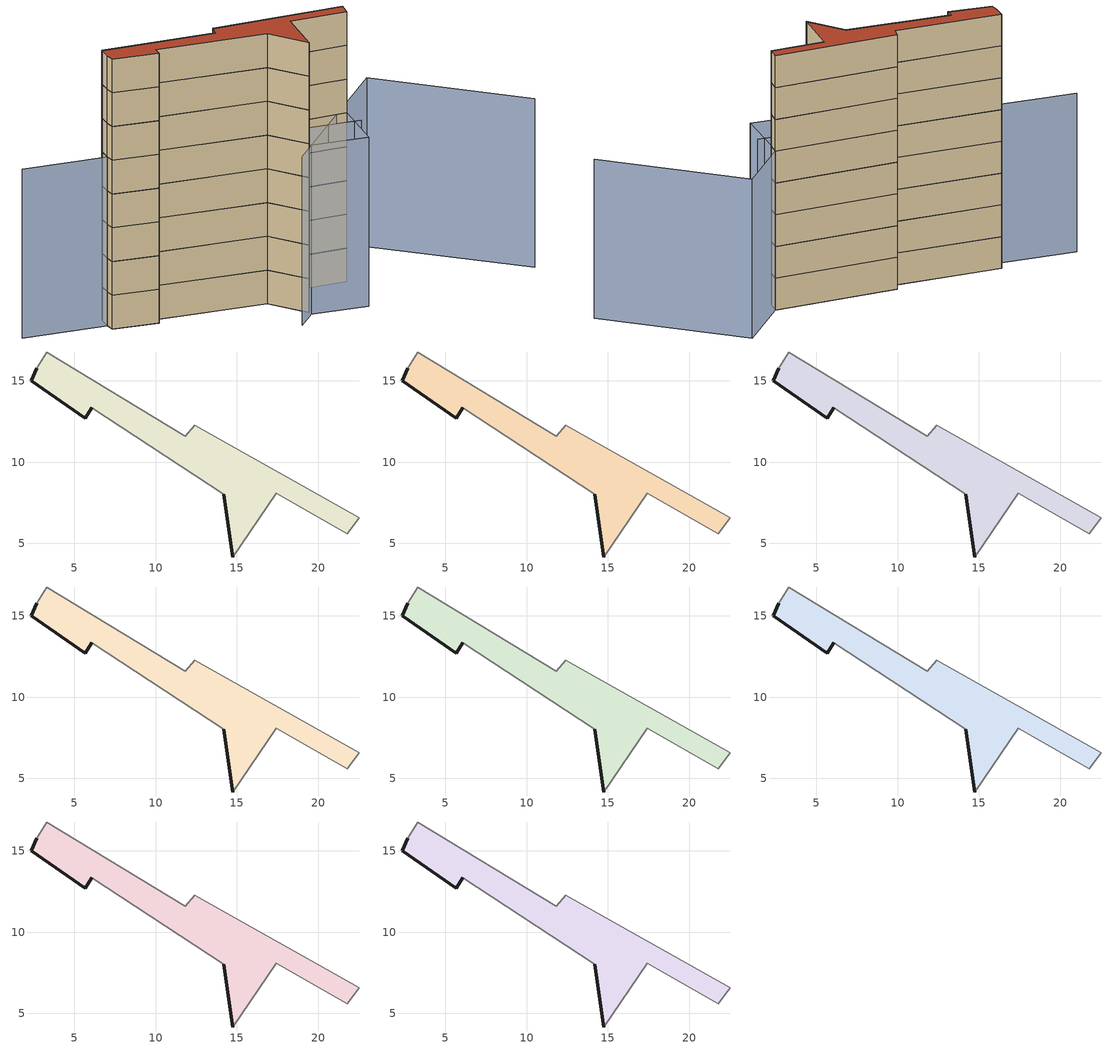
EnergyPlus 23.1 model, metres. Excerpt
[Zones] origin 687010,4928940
cfd7e46977343eb5_F0_whole
 floor ground (EU_floor_Construction): 21.8,5.59 22.55,6.59 12.43,12.28 11.81,11.59 3.3,16.78 2.68,15.78 2.34,15.02 5.67,12.7 6.07,13.35 14.19,8.02 14.77,4.16 17.42,8.09 z0
 wall outside (EU_wall_Construction): 14.77,4.16 14.19,8.02 / 6.07,13.35 5.67,12.7 2.34,15.02 2.68,15.78 z0:3
 wall adiabatic (EU_wall_Construction): 2.68,15.78 3.3,16.78 11.81,11.59 12.43,12.28 22.55,6.59 21.8,5.59 17.42,8.09 14.77,4.16 / 14.19,8.02 6.07,13.35 z0:3
cfd7e46977343eb5_F1_whole
 floor to cfd7e46977343eb5_F0_whole (EU_floor_Construction): 21.8,5.59 22.55,6.59 12.43,12.28 11.81,11.59 3.3,16.78 2.68,15.78 2.34,15.02 5.67,12.7 6.07,13.35 14.19,8.02 14.76,4.16 17.42,8.09 z3
 wall outside (EU_wall_Construction): 14.77,4.16 14.19,8.02 / 6.07,13.35 5.67,12.7 2.34,15.02 2.68,15.78 z3:6
 wall adiabatic (EU_wall_Construction): 2.68,15.78 3.3,16.78 11.81,11.59 12.43,12.28 22.55,6.59 21.8,5.59 17.42,8.09 14.77,4.16 / 14.19,8.02 6.07,13.35 z3:6
cfd7e46977343eb5_F2_whole
 floor to cfd7e46977343eb5_F1_whole (EU_floor_Construction): 21.8,5.59 22.55,6.59 12.43,12.28 11.81,11.59 3.3,16.78 2.68,15.78 2.34,15.02 5.67,12.7 6.07,13.35 14.19,8.02 14.76,4.16 17.42,8.09 z6
 wall outside (EU_wall_Construction): 14.77,4.16 14.19,8.02 / 6.07,13.35 5.67,12.7 2.34,15.02 2.68,15.78 z6:9
 wall adiabatic (EU_wall_Construction): 2.68,15.78 3.3,16.78 11.81,11.59 12.43,12.28 22.55,6.59 21.8,5.59 17.42,8.09 14.77,4.16 / 14.19,8.02 6.07,13.35 z6:9
cfd7e46977343eb5_F3_whole
 floor to cfd7e46977343eb5_F2_whole (EU_floor_Construction): 21.8,5.59 22.55,6.59 12.43,12.28 11.81,11.59 3.3,16.78 2.68,15.78 2.34,15.02 5.67,12.7 6.07,13.35 14.19,8.02 14.76,4.16 17.42,8.09 z9
 wall outside (EU_wall_Construction): 14.77,4.16 14.19,8.02 / 6.07,13.35 5.67,12.7 2.34,15.02 2.68,15.78 z9:12
 wall adiabatic (EU_wall_Construction): 2.68,15.78 3.3,16.78 11.81,11.59 12.43,12.28 22.55,6.59 21.8,5.59 17.42,8.09 14.77,4.16 / 14.19,8.02 6.07,13.35 z9:12
cfd7e46977343eb5_F4_whole
 floor to cfd7e46977343eb5_F3_whole (EU_floor_Construction): 21.8,5.59 22.55,6.59 12.43,12.28 11.81,11.59 3.3,16.78 2.68,15.78 2.34,15.02 5.67,12.7 6.07,13.35 14.19,8.02 14.76,4.16 17.42,8.09 z12
 wall outside (EU_wall_Construction): 14.77,4.16 14.19,8.02 / 6.07,13.35 5.67,12.7 2.34,15.02 2.68,15.78 z12:15
 wall adiabatic (EU_wall_Construction): 2.68,15.78 3.3,16.78 11.81,11.59 12.43,12.28 22.55,6.59 21.8,5.59 17.42,8.09 14.77,4.16 / 14.19,8.02 6.07,13.35 z12:15
cfd7e46977343eb5_F5_whole
 floor to cfd7e46977343eb5_F4_whole (EU_floor_Construction): 21.8,5.59 22.55,6.59 12.43,12.28 11.81,11.59 3.3,16.78 2.68,15.78 2.34,15.02 5.67,12.7 6.07,13.35 14.19,8.02 14.76,4.16 17.42,8.09 z15
 wall outside (EU_wall_Construction): 14.77,4.16 14.19,8.02 / 6.07,13.35 5.67,12.7 2.34,15.02 2.68,15.78 z15:18
 wall adiabatic (EU_wall_Construction): 2.68,15.78 3.3,16.78 11.81,11.59 12.43,12.28 22.55,6.59 21.8,5.59 17.42,8.09 14.77,4.16 / 14.19,8.02 6.07,13.35 z15:18
cfd7e46977343eb5_F6_whole
 floor to cfd7e46977343eb5_F5_whole (EU_floor_Construction): 21.8,5.59 22.55,6.59 12.43,12.28 11.81,11.59 3.3,16.78 2.68,15.78 2.34,15.02 5.67,12.7 6.07,13.35 14.19,8.02 14.76,4.16 17.42,8.09 z18
 wall outside (EU_wall_Construction): 14.77,4.16 14.19,8.02 / 6.07,13.35 5.67,12.7 2.34,15.02 2.68,15.78 z18:21
 wall adiabatic (EU_wall_Construction): 2.68,15.78 3.3,16.78 11.81,11.59 12.43,12.28 22.55,6.59 21.8,5.59 17.42,8.09 14.77,4.16 / 14.19,8.02 6.07,13.35 z18:21
cfd7e46977343eb5_F7_whole
 floor to cfd7e46977343eb5_F6_whole (EU_floor_Construction): 21.8,5.59 22.55,6.59 12.43,12.28 11.81,11.59 3.3,16.78 2.68,15.78 2.34,15.02 5.67,12.7 6.07,13.35 14.19,8.02 14.76,4.16 17.42,8.09 z21
 wall outside (EU_wall_Construction): 14.77,4.16 14.19,8.02 / 6.07,13.35 5.67,12.7 2.34,15.02 2.68,15.78 z21:24
 wall adiabatic (EU_wall_Construction): 2.68,15.78 3.3,16.78 11.81,11.59 12.43,12.28 22.55,6.59 21.8,5.59 17.42,8.09 14.77,4.16 / 14.19,8.02 6.07,13.35 z21:24
 roof outside (EU_roof_Construction): 17.42,8.09 14.77,4.16 14.19,8.02 6.07,13.35 5.67,12.7 2.34,15.02 2.68,15.78 3.3,16.78 11.81,11.59 12.43,12.28 22.55,6.59 21.8,5.59 z24
shading: 12.27,3.04 28.69,8.71 / 28.69,8.71 33.4,-4.92 / 21.31,3.78 -3.54,19.79 / 21.8,5.59 18.8,1.09 / 18.8,1.09 14.59,3.9 / 14.59,3.9 17.59,8.4 / 17.59,8.4 21.8,5.59 z0:15
[Building]
EU S2 Campaign: North Axis=0; Terrain=City; Solar Distribution=FullExterior
[Site:Location]
Bologna: Latitude=44.5; Longitude=11.25; Time Zone=1; Elevation=37
[SizingPeriod:WeatherFileDays]
AnnualSizingPeriod: Begin Month=1; Begin Day of Month=1; End Month=12; End Day of Month=31; Day of Week for Start Day=Monday; Use Weather File Daylight Saving Period=No; Use Weather File Rain and Snow Indicators=No
[MATERIAL]
EU_InternalMass_Material: Roughness=MediumRough; Thickness=0.1; Conductivity=1; Density=1800; Specific Heat=900; Thermal Absorptance=0.9; Solar Absorptance=0.7; Visible Absorptance=0.7
[MATERIAL:NOMASS] Roughness=MediumRough; Thermal Absorptance=0.9; Solar Absorptance=0.7; Visible Absorptance=0.7
Name | Thermal Resistance
EU_wall_NoMass | 0.905828
EU_roof_NoMass | 0.37593
EU_floor_NoMass | 0.67114
[CONSTRUCTION]
EU_wall_Construction: EU_wall_NoMass
EU_roof_Construction: EU_roof_NoMass
EU_floor_Construction: EU_floor_NoMass
EU_InternalMass_Construction: EU_InternalMass_Material
[ZONE] Type=1; Multiplier=1; Ceiling Height=autocalculate; Volume=139.584; Floor Area=autocalculate; Part of Total Floor Area=Yes
cfd7e46977343eb5_F0_whole; cfd7e46977343eb5_F1_whole; cfd7e46977343eb5_F2_whole; cfd7e46977343eb5_F3_whole; cfd7e46977343eb5_F4_whole; cfd7e46977343eb5_F5_whole; cfd7e46977343eb5_F6_whole; cfd7e46977343eb5_F7_whole
[INTERNALMASS] Construction=EU_InternalMass_Construction; Surface Area=46.5281
Name | Zone or ZoneList
cfd7e46977343eb5_F0_whole_EU_InternalMass | cfd7e46977343eb5_F0_whole
cfd7e46977343eb5_F1_whole_EU_InternalMass | cfd7e46977343eb5_F1_whole
cfd7e46977343eb5_F2_whole_EU_InternalMass | cfd7e46977343eb5_F2_whole
cfd7e46977343eb5_F3_whole_EU_InternalMass | cfd7e46977343eb5_F3_whole
cfd7e46977343eb5_F4_whole_EU_InternalMass | cfd7e46977343eb5_F4_whole
cfd7e46977343eb5_F5_whole_EU_InternalMass | cfd7e46977343eb5_F5_whole
cfd7e46977343eb5_F6_whole_EU_InternalMass | cfd7e46977343eb5_F6_whole
cfd7e46977343eb5_F7_whole_EU_InternalMass | cfd7e46977343eb5_F7_whole
[OTHEREQUIPMENT] Fuel Type=Electricity; Design Level Calculation Method=Watts/Area; Power per Zone Floor Area=1; Fraction Latent=0; Fraction Radiant=0; Fraction Lost=0; Carbon Dioxide Generation Rate=0; EndUse Subcategory=EU_Step8_InternalGains
Name | Zone or ZoneList or Space or SpaceList | Schedule
EU_Step8_InternalGain_cfd7e46977343eb5_F0_whole_f000 | cfd7e46977343eb5_F0_whole | EU_Step8_GainSchedule_cfd7e46977343eb5_F0_whole_f000
EU_Step8_InternalGain_cfd7e46977343eb5_F1_whole_f000 | cfd7e46977343eb5_F1_whole | EU_Step8_GainSchedule_cfd7e46977343eb5_F1_whole_f000
EU_Step8_InternalGain_cfd7e46977343eb5_F2_whole_f000 | cfd7e46977343eb5_F2_whole | EU_Step8_GainSchedule_cfd7e46977343eb5_F2_whole_f000
EU_Step8_InternalGain_cfd7e46977343eb5_F3_whole_f000 | cfd7e46977343eb5_F3_whole | EU_Step8_GainSchedule_cfd7e46977343eb5_F3_whole_f000
EU_Step8_InternalGain_cfd7e46977343eb5_F4_whole_f000 | cfd7e46977343eb5_F4_whole | EU_Step8_GainSchedule_cfd7e46977343eb5_F4_whole_f000
EU_Step8_InternalGain_cfd7e46977343eb5_F5_whole_f000 | cfd7e46977343eb5_F5_whole | EU_Step8_GainSchedule_cfd7e46977343eb5_F5_whole_f000
EU_Step8_InternalGain_cfd7e46977343eb5_F6_whole_f000 | cfd7e46977343eb5_F6_whole | EU_Step8_GainSchedule_cfd7e46977343eb5_F6_whole_f000
EU_Step8_InternalGain_cfd7e46977343eb5_F7_whole_f000 | cfd7e46977343eb5_F7_whole | EU_Step8_GainSchedule_cfd7e46977343eb5_F7_whole_f000
[ZONEVENTILATION:DESIGNFLOWRATE] Schedule=EU_AlwaysOn; Design Flow Rate Calculation Method=AirChanges/Hour; Air Changes per Hour=0.73129; Ventilation Type=Natural; Fan Pressure Rise=0; Fan Total Efficiency=1; Constant Term Coefficient=1; Temperature Term Coefficient=0; Velocity Term Coefficient=0; Velocity Squared Term Coefficient=0; Minimum Indoor Temperature=-100; Maximum Indoor Temperature=100; Delta Temperature=-100; Minimum Outdoor Temperature=-100; Maximum Outdoor Temperature=100; Maximum Wind Speed=40
Name | Zone or ZoneList or Space or SpaceList
EU_ConstantAir_cfd7e46977343eb5_F0_whole | cfd7e46977343eb5_F0_whole
EU_ConstantAir_cfd7e46977343eb5_F1_whole | cfd7e46977343eb5_F1_whole
EU_ConstantAir_cfd7e46977343eb5_F2_whole | cfd7e46977343eb5_F2_whole
EU_ConstantAir_cfd7e46977343eb5_F3_whole | cfd7e46977343eb5_F3_whole
EU_ConstantAir_cfd7e46977343eb5_F4_whole | cfd7e46977343eb5_F4_whole
EU_ConstantAir_cfd7e46977343eb5_F5_whole | cfd7e46977343eb5_F5_whole
EU_ConstantAir_cfd7e46977343eb5_F6_whole | cfd7e46977343eb5_F6_whole
EU_ConstantAir_cfd7e46977343eb5_F7_whole | cfd7e46977343eb5_F7_whole
[HVACTEMPLATE:THERMOSTAT] Constant Heating Setpoint=20; Constant Cooling Setpoint=50
EU_HeatOnly_cfd7e46977343eb5_F0_whole; EU_HeatOnly_cfd7e46977343eb5_F1_whole; EU_HeatOnly_cfd7e46977343eb5_F2_whole; EU_HeatOnly_cfd7e46977343eb5_F3_whole; EU_HeatOnly_cfd7e46977343eb5_F4_whole; EU_HeatOnly_cfd7e46977343eb5_F5_whole; EU_HeatOnly_cfd7e46977343eb5_F6_whole; EU_HeatOnly_cfd7e46977343eb5_F7_whole
[HVACTEMPLATE:ZONE:IDEALLOADSAIRSYSTEM] System Availability Schedule=EU_AlwaysOn; Maximum Heating Supply Air Temperature=50; Minimum Cooling Supply Air Temperature=13; Maximum Heating Supply Air Humidity Ratio=0.0156; Minimum Cooling Supply Air Humidity Ratio=0.0077; Heating Limit=NoLimit; Cooling Limit=NoLimit; Heating Availability Schedule=EU_AlwaysOn; Cooling Availability Schedule=EU_CoolingOff; Dehumidification Control Type=ConstantSensibleHeatRatio; Cooling Sensible Heat Ratio=0.7; Dehumidification Setpoint=60; Humidification Control Type=None; Humidification Setpoint=30; Outdoor Air Method=None; Outdoor Air Flow Rate per Person=0.00944; Outdoor Air Flow Rate per Zone Floor Area=0; Outdoor Air Flow Rate per Zone=0; Demand Controlled Ventilation Type=None; Outdoor Air Economizer Type=NoEconomizer; Heat Recovery Type=None; Sensible Heat Recovery Effectiveness=0.7; Latent Heat Recovery Effectiveness=0.65
Name | Template Thermostat
cfd7e46977343eb5_F0_whole | EU_HeatOnly_cfd7e46977343eb5_F0_whole
cfd7e46977343eb5_F1_whole | EU_HeatOnly_cfd7e46977343eb5_F1_whole
cfd7e46977343eb5_F2_whole | EU_HeatOnly_cfd7e46977343eb5_F2_whole
cfd7e46977343eb5_F3_whole | EU_HeatOnly_cfd7e46977343eb5_F3_whole
cfd7e46977343eb5_F4_whole | EU_HeatOnly_cfd7e46977343eb5_F4_whole
cfd7e46977343eb5_F5_whole | EU_HeatOnly_cfd7e46977343eb5_F5_whole
cfd7e46977343eb5_F6_whole | EU_HeatOnly_cfd7e46977343eb5_F6_whole
cfd7e46977343eb5_F7_whole | EU_HeatOnly_cfd7e46977343eb5_F7_whole
[SIZING:ZONE] Zone Cooling Design Supply Air Temperature Input Method=SupplyAirTemperature; Zone Cooling Design Supply Air Temperature=13; Zone Heating Design Supply Air Temperature Input Method=SupplyAirTemperature; Zone Heating Design Supply Air Temperature=50; Zone Cooling Design Supply Air Humidity Ratio=0.008; Zone Heating Design Supply Air Humidity Ratio=0.008; Cooling Design Air Flow Method=DesignDay; Cooling Design Air Flow Rate=0; Cooling Minimum Air Flow per Zone Floor Area=0.000762; Cooling Minimum Air Flow=0; Cooling Minimum Air Flow Fraction=0.2; Heating Design Air Flow Method=DesignDay; Heating Design Air Flow Rate=0; Heating Maximum Air Flow per Zone Floor Area=0.002032; Heating Maximum Air Flow=0.141576; Heating Maximum Air Flow Fraction=0.3; Account for Dedicated Outdoor Air System=No; Dedicated Outdoor Air System Control Strategy=NeutralSupplyAir; Dedicated Outdoor Air Low Setpoint Temperature for Design=autosize; Dedicated Outdoor Air High Setpoint Temperature for Design=autosize; Zone Load Sizing Method=Sensible Load Only No Latent Load; Zone Latent Cooling Design Supply Air Humidity Ratio Input Method=HumidityRatioDifference; Zone Cooling Design Supply Air Humidity Ratio Difference=0.005; Zone Latent Heating Design Supply Air Humidity Ratio Input Method=HumidityRatioDifference; Zone Humidification Design Supply Air Humidity Ratio Difference=0.005
cfd7e46977343eb5_F0_whole; cfd7e46977343eb5_F1_whole; cfd7e46977343eb5_F2_whole; cfd7e46977343eb5_F3_whole; cfd7e46977343eb5_F4_whole; cfd7e46977343eb5_F5_whole; cfd7e46977343eb5_F6_whole; cfd7e46977343eb5_F7_whole
[SCHEDULE:CONSTANT]
Name | Hourly Value
EU_AlwaysOn | 1
EU_CoolingOff | 0
[SCHEDULE:FILE] Column Number=1; Rows to Skip at Top=0; Number of Hours of Data=8760; Column Separator=Comma; Interpolate to Timestep=No; Minutes per Item=60; Adjust Schedule for Daylight Savings=Yes
Name | File
EU_Step8_GainSchedule_cfd7e46977343eb5_F0_whole_f000 | ../../schedules/cfd7e46977343eb5/cfd7e46977343eb5_F0_whole_f000_gain.csv
EU_Step8_GainSchedule_cfd7e46977343eb5_F1_whole_f000 | ../../schedules/cfd7e46977343eb5/cfd7e46977343eb5_F1_whole_f000_gain.csv
EU_Step8_GainSchedule_cfd7e46977343eb5_F2_whole_f000 | ../../schedules/cfd7e46977343eb5/cfd7e46977343eb5_F2_whole_f000_gain.csv
EU_Step8_GainSchedule_cfd7e46977343eb5_F3_whole_f000 | ../../schedules/cfd7e46977343eb5/cfd7e46977343eb5_F3_whole_f000_gain.csv
EU_Step8_GainSchedule_cfd7e46977343eb5_F4_whole_f000 | ../../schedules/cfd7e46977343eb5/cfd7e46977343eb5_F4_whole_f000_gain.csv
EU_Step8_GainSchedule_cfd7e46977343eb5_F5_whole_f000 | ../../schedules/cfd7e46977343eb5/cfd7e46977343eb5_F5_whole_f000_gain.csv
EU_Step8_GainSchedule_cfd7e46977343eb5_F6_whole_f000 | ../../schedules/cfd7e46977343eb5/cfd7e46977343eb5_F6_whole_f000_gain.csv
EU_Step8_GainSchedule_cfd7e46977343eb5_F7_whole_f000 | ../../schedules/cfd7e46977343eb5/cfd7e46977343eb5_F7_whole_f000_gain.csv
